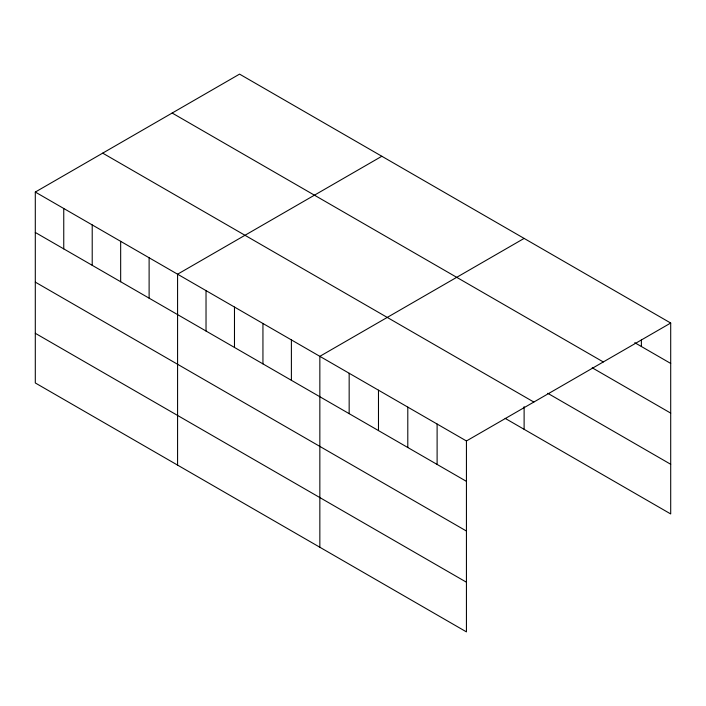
<?xml version="1.0" encoding="UTF-8"?>
<svg xmlns="http://www.w3.org/2000/svg" width="706" height="706" viewBox="0 0 706 706"><rect width="100%" height="100%" fill="white"/><g stroke="black" fill="none" stroke-linecap="round" stroke-linejoin="round"><path stroke-width="1.06" d="M35.3 192.058L466.437 440.968L466.437 631.879L35.3 382.961L35.3 192.058L239.563 74.121L670.7 323.039L670.7 513.942L505.143 418.358M381.84 156.264L177.577 274.202L177.577 465.104M524.117 238.407L319.844 356.336L319.844 547.247M466.437 440.968L670.7 323.039M634.765 342.692L670.7 363.44M172.158 113.039L603.295 361.957M592.21 367.791L670.7 413.107M547.759 393.295L670.7 464.274M102.705 153.14L533.842 402.049M35.3 232.459L466.437 481.368M35.3 282.126L466.437 531.036M35.3 333.294L466.437 582.212M641.383 339.957L641.383 346.514M524.117 406.638L524.117 429.31M437.111 424.041L437.111 464.442M407.794 407.115L407.794 447.516M378.478 390.189L378.478 430.589M349.161 373.262L349.161 413.672M291.393 339.913L291.393 380.313M262.941 323.48L262.941 363.881M234.48 307.057L234.48 347.458M206.028 290.625L206.028 331.026M149.116 257.769L149.116 298.17M120.664 241.337L120.664 281.747M92.212 224.914L92.212 265.315M63.752 208.482L63.752 248.891"/></g></svg>
